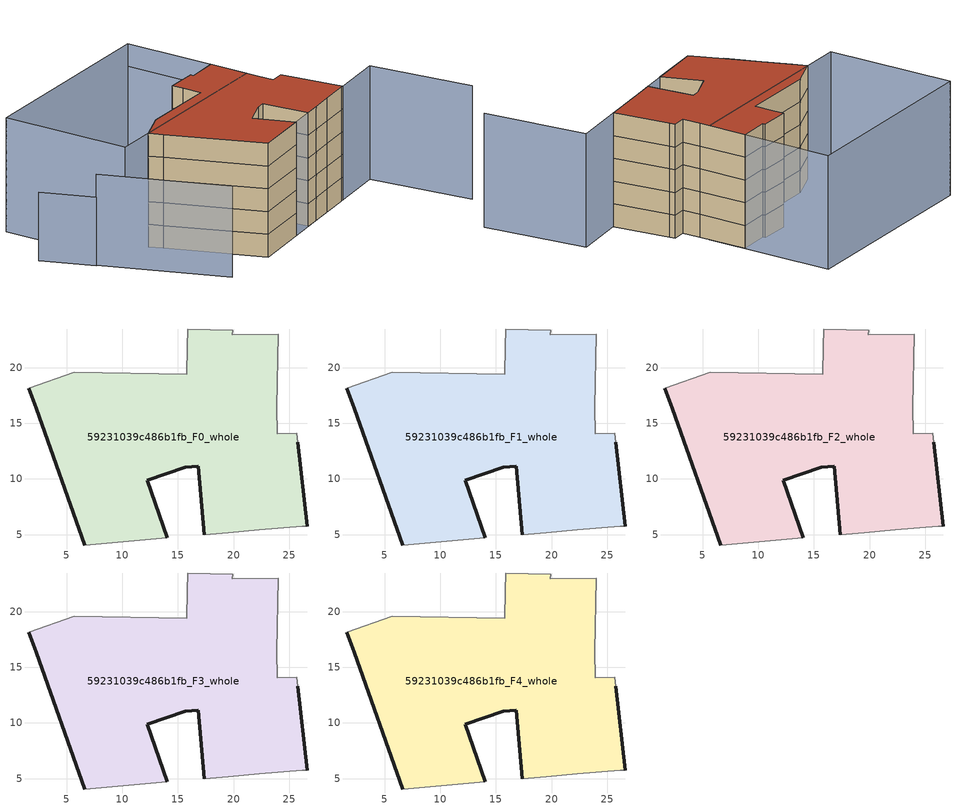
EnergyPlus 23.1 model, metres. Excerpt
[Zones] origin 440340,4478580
59231039c486b1fb_F0_whole
 floor ground (EU_floor_Construction): 23.99,22.98 23.88,16.45 23.9,14.05 25.67,14.08 25.77,13.29 26.59,5.77 26.18,5.74 22.3,5.42 19.49,5.16 17.36,4.99 16.83,11.13 15.66,11.06 12.26,9.86 14.05,4.69 6.63,4.07 2.26,16.36 1.62,18.14 5.69,19.57 15.78,19.4 15.83,21.88 15.86,23.46 19.9,23.36 19.89,22.96 z0
 wall outside (EU_wall_Construction): 26.59,5.77 25.77,13.29 / 1.62,18.14 2.26,16.36 6.63,4.07 / 14.05,4.69 12.26,9.86 15.66,11.06 16.83,11.13 17.36,4.99 z0:3
 wall adiabatic (EU_wall_Construction): 25.77,13.29 25.67,14.08 23.9,14.05 23.88,16.45 23.99,22.98 19.89,22.96 19.9,23.36 15.86,23.46 15.83,21.88 15.78,19.4 5.69,19.57 1.62,18.14 / 6.63,4.07 14.05,4.69 / 17.36,4.99 19.49,5.16 22.3,5.42 26.18,5.74 26.59,5.77 z0:3
59231039c486b1fb_F1_whole
 floor to 59231039c486b1fb_F0_whole (EU_floor_Construction): 23.99,22.98 23.88,16.45 23.9,14.05 25.67,14.08 25.77,13.29 26.59,5.77 26.18,5.74 22.3,5.42 19.49,5.16 17.36,4.99 16.83,11.13 15.66,11.06 12.26,9.86 14.05,4.69 6.63,4.07 2.26,16.36 1.62,18.14 5.69,19.57 15.78,19.4 15.83,21.88 15.86,23.46 19.9,23.36 19.89,22.96 z3
 wall outside (EU_wall_Construction): 26.59,5.77 25.77,13.29 / 1.62,18.14 2.26,16.36 6.63,4.07 / 14.05,4.69 12.26,9.86 15.66,11.06 16.83,11.13 17.36,4.99 z3:6
 wall adiabatic (EU_wall_Construction): 25.77,13.29 25.67,14.08 23.9,14.05 23.88,16.45 23.99,22.98 19.89,22.96 19.9,23.36 15.86,23.46 15.83,21.88 15.78,19.4 5.69,19.57 1.62,18.14 / 6.63,4.07 14.05,4.69 / 17.36,4.99 19.49,5.16 22.3,5.42 26.18,5.74 26.59,5.77 z3:6
59231039c486b1fb_F2_whole
 floor to 59231039c486b1fb_F1_whole (EU_floor_Construction): 23.99,22.98 23.88,16.45 23.9,14.05 25.67,14.08 25.77,13.29 26.59,5.77 26.18,5.74 22.3,5.42 19.49,5.16 17.36,4.99 16.83,11.13 15.66,11.06 12.26,9.86 14.05,4.69 6.63,4.07 2.26,16.36 1.62,18.14 5.69,19.57 15.78,19.4 15.83,21.88 15.86,23.46 19.9,23.36 19.89,22.96 z6
 wall outside (EU_wall_Construction): 26.59,5.77 25.77,13.29 / 1.62,18.14 2.26,16.36 6.63,4.07 / 14.05,4.69 12.26,9.86 15.66,11.06 16.83,11.13 17.36,4.99 z6:9
 wall adiabatic (EU_wall_Construction): 25.77,13.29 25.67,14.08 23.9,14.05 23.88,16.45 23.99,22.98 19.89,22.96 19.9,23.36 15.86,23.46 15.83,21.88 15.78,19.4 5.69,19.57 1.62,18.14 / 6.63,4.07 14.05,4.69 / 17.36,4.99 19.49,5.16 22.3,5.42 26.18,5.74 26.59,5.77 z6:9
59231039c486b1fb_F3_whole
 floor to 59231039c486b1fb_F2_whole (EU_floor_Construction): 23.99,22.98 23.88,16.45 23.9,14.05 25.67,14.08 25.77,13.29 26.59,5.77 26.18,5.74 22.3,5.42 19.49,5.16 17.36,4.99 16.83,11.13 15.66,11.06 12.26,9.86 14.05,4.69 6.63,4.07 2.26,16.36 1.62,18.14 5.69,19.57 15.78,19.4 15.83,21.88 15.86,23.46 19.9,23.36 19.89,22.96 z9
 wall outside (EU_wall_Construction): 26.59,5.77 25.77,13.29 / 1.62,18.14 2.26,16.36 6.63,4.07 / 14.05,4.69 12.26,9.86 15.66,11.06 16.83,11.13 17.36,4.99 z9:12
 wall adiabatic (EU_wall_Construction): 25.77,13.29 25.67,14.08 23.9,14.05 23.88,16.45 23.99,22.98 19.89,22.96 19.9,23.36 15.86,23.46 15.83,21.88 15.78,19.4 5.69,19.57 1.62,18.14 / 6.63,4.07 14.05,4.69 / 17.36,4.99 19.49,5.16 22.3,5.42 26.18,5.74 26.59,5.77 z9:12
59231039c486b1fb_F4_whole
 floor to 59231039c486b1fb_F3_whole (EU_floor_Construction): 23.99,22.98 23.88,16.45 23.9,14.05 25.67,14.08 25.77,13.29 26.59,5.77 26.18,5.74 22.3,5.42 19.49,5.16 17.36,4.99 16.83,11.13 15.66,11.06 12.26,9.86 14.05,4.69 6.63,4.07 2.26,16.36 1.62,18.14 5.69,19.57 15.78,19.4 15.83,21.88 15.86,23.46 19.9,23.36 19.89,22.96 z12
 wall outside (EU_wall_Construction): 26.59,5.77 25.77,13.29 / 1.62,18.14 2.26,16.36 6.63,4.07 / 14.05,4.69 12.26,9.86 15.66,11.06 16.83,11.13 17.36,4.99 z12:15
 wall adiabatic (EU_wall_Construction): 25.77,13.29 25.67,14.08 23.9,14.05 23.88,16.45 23.99,22.98 19.89,22.96 19.9,23.36 15.86,23.46 15.83,21.88 15.78,19.4 5.69,19.57 1.62,18.14 / 6.63,4.07 14.05,4.69 / 17.36,4.99 19.49,5.16 22.3,5.42 26.18,5.74 26.59,5.77 z12:15
 roof outside (EU_roof_Construction): 26.59,5.77 25.77,13.29 25.67,14.08 23.9,14.05 23.88,16.45 23.99,22.98 19.89,22.96 19.9,23.36 15.86,23.46 15.83,21.88 15.78,19.4 5.69,19.57 1.62,18.14 2.26,16.36 6.63,4.07 14.05,4.69 12.26,9.86 15.66,11.06 16.83,11.13 17.36,4.99 19.49,5.16 22.3,5.42 26.18,5.74 z15
shading: 6.63,4.11 33.8,6.38 / 33.8,6.38 34.96,-7.53 / -3.3,35.4 24.2,35.01 / 24.2,35.01 23.96,17.82 / 23.96,17.82 -3.54,18.21 / -3.54,18.21 -3.3,35.4 z0:15; 23.83,13.32 24.19,35.01 / -6.44,20.55 -1.07,4.45 z0:12; -8.94,27.21 -6.63,20.49 z0:9
[Building]
EU S2 Campaign: North Axis=0; Terrain=City; Solar Distribution=FullExterior
[Site:Location]
Madrid: Latitude=40.5; Longitude=-3.5; Time Zone=1; Elevation=609
[SizingPeriod:WeatherFileDays]
AnnualSizingPeriod: Begin Month=1; Begin Day of Month=1; End Month=12; End Day of Month=31; Day of Week for Start Day=Monday; Use Weather File Daylight Saving Period=No; Use Weather File Rain and Snow Indicators=No
[MATERIAL]
EU_InternalMass_Material: Roughness=MediumRough; Thickness=0.1; Conductivity=1; Density=1800; Specific Heat=900; Thermal Absorptance=0.9; Solar Absorptance=0.7; Visible Absorptance=0.7
[MATERIAL:NOMASS] Roughness=MediumRough; Thermal Absorptance=0.9; Solar Absorptance=0.7; Visible Absorptance=0.7
Name | Thermal Resistance
EU_wall_NoMass | 0.609216
EU_roof_NoMass | 0.513268
EU_floor_NoMass | 0.568163
[CONSTRUCTION]
EU_wall_Construction: EU_wall_NoMass
EU_roof_Construction: EU_roof_NoMass
EU_floor_Construction: EU_floor_NoMass
EU_InternalMass_Construction: EU_InternalMass_Material
[ZONE] Type=1; Multiplier=1; Ceiling Height=autocalculate; Floor Area=autocalculate; Part of Total Floor Area=Yes
Name | Volume
59231039c486b1fb_F0_whole | 954.497
59231039c486b1fb_F1_whole; 59231039c486b1fb_F2_whole; 59231039c486b1fb_F3_whole; 59231039c486b1fb_F4_whole | 954.498
[INTERNALMASS] Construction=EU_InternalMass_Construction; Surface Area=318.166
Name | Zone or ZoneList
59231039c486b1fb_F0_whole_EU_InternalMass | 59231039c486b1fb_F0_whole
59231039c486b1fb_F1_whole_EU_InternalMass | 59231039c486b1fb_F1_whole
59231039c486b1fb_F2_whole_EU_InternalMass | 59231039c486b1fb_F2_whole
59231039c486b1fb_F3_whole_EU_InternalMass | 59231039c486b1fb_F3_whole
59231039c486b1fb_F4_whole_EU_InternalMass | 59231039c486b1fb_F4_whole
[OTHEREQUIPMENT] Fuel Type=Electricity; Design Level Calculation Method=Watts/Area; Power per Zone Floor Area=1; Fraction Latent=0; Fraction Radiant=0; Fraction Lost=0; Carbon Dioxide Generation Rate=0; EndUse Subcategory=EU_Step8_InternalGains
Name | Zone or ZoneList or Space or SpaceList | Schedule
EU_Step8_InternalGain_59231039c486b1fb_F0_whole_f000 | 59231039c486b1fb_F0_whole | EU_Step8_GainSchedule_59231039c486b1fb_F0_whole_f000
EU_Step8_InternalGain_59231039c486b1fb_F1_whole_f000 | 59231039c486b1fb_F1_whole | EU_Step8_GainSchedule_59231039c486b1fb_F1_whole_f000
EU_Step8_InternalGain_59231039c486b1fb_F2_whole_f000 | 59231039c486b1fb_F2_whole | EU_Step8_GainSchedule_59231039c486b1fb_F2_whole_f000
EU_Step8_InternalGain_59231039c486b1fb_F3_whole_f000 | 59231039c486b1fb_F3_whole | EU_Step8_GainSchedule_59231039c486b1fb_F3_whole_f000
EU_Step8_InternalGain_59231039c486b1fb_F4_whole_f000 | 59231039c486b1fb_F4_whole | EU_Step8_GainSchedule_59231039c486b1fb_F4_whole_f000
[ZONEVENTILATION:DESIGNFLOWRATE] Schedule=EU_AlwaysOn; Design Flow Rate Calculation Method=AirChanges/Hour; Air Changes per Hour=0.752966; Ventilation Type=Natural; Fan Pressure Rise=0; Fan Total Efficiency=1; Constant Term Coefficient=1; Temperature Term Coefficient=0; Velocity Term Coefficient=0; Velocity Squared Term Coefficient=0; Minimum Indoor Temperature=-100; Maximum Indoor Temperature=100; Delta Temperature=-100; Minimum Outdoor Temperature=-100; Maximum Outdoor Temperature=100; Maximum Wind Speed=40
Name | Zone or ZoneList or Space or SpaceList
EU_ConstantAir_59231039c486b1fb_F0_whole | 59231039c486b1fb_F0_whole
EU_ConstantAir_59231039c486b1fb_F1_whole | 59231039c486b1fb_F1_whole
EU_ConstantAir_59231039c486b1fb_F2_whole | 59231039c486b1fb_F2_whole
EU_ConstantAir_59231039c486b1fb_F3_whole | 59231039c486b1fb_F3_whole
EU_ConstantAir_59231039c486b1fb_F4_whole | 59231039c486b1fb_F4_whole
[HVACTEMPLATE:THERMOSTAT] Constant Heating Setpoint=20; Constant Cooling Setpoint=50
EU_HeatOnly_59231039c486b1fb_F0_whole; EU_HeatOnly_59231039c486b1fb_F1_whole; EU_HeatOnly_59231039c486b1fb_F2_whole; EU_HeatOnly_59231039c486b1fb_F3_whole; EU_HeatOnly_59231039c486b1fb_F4_whole
[HVACTEMPLATE:ZONE:IDEALLOADSAIRSYSTEM] System Availability Schedule=EU_AlwaysOn; Maximum Heating Supply Air Temperature=50; Minimum Cooling Supply Air Temperature=13; Maximum Heating Supply Air Humidity Ratio=0.0156; Minimum Cooling Supply Air Humidity Ratio=0.0077; Heating Limit=NoLimit; Cooling Limit=NoLimit; Heating Availability Schedule=EU_AlwaysOn; Cooling Availability Schedule=EU_CoolingOff; Dehumidification Control Type=ConstantSensibleHeatRatio; Cooling Sensible Heat Ratio=0.7; Dehumidification Setpoint=60; Humidification Control Type=None; Humidification Setpoint=30; Outdoor Air Method=None; Outdoor Air Flow Rate per Person=0.00944; Outdoor Air Flow Rate per Zone Floor Area=0; Outdoor Air Flow Rate per Zone=0; Demand Controlled Ventilation Type=None; Outdoor Air Economizer Type=NoEconomizer; Heat Recovery Type=None; Sensible Heat Recovery Effectiveness=0.7; Latent Heat Recovery Effectiveness=0.65
Name | Template Thermostat
59231039c486b1fb_F0_whole | EU_HeatOnly_59231039c486b1fb_F0_whole
59231039c486b1fb_F1_whole | EU_HeatOnly_59231039c486b1fb_F1_whole
59231039c486b1fb_F2_whole | EU_HeatOnly_59231039c486b1fb_F2_whole
59231039c486b1fb_F3_whole | EU_HeatOnly_59231039c486b1fb_F3_whole
59231039c486b1fb_F4_whole | EU_HeatOnly_59231039c486b1fb_F4_whole
[SIZING:ZONE] Zone Cooling Design Supply Air Temperature Input Method=SupplyAirTemperature; Zone Cooling Design Supply Air Temperature=13; Zone Heating Design Supply Air Temperature Input Method=SupplyAirTemperature; Zone Heating Design Supply Air Temperature=50; Zone Cooling Design Supply Air Humidity Ratio=0.008; Zone Heating Design Supply Air Humidity Ratio=0.008; Cooling Design Air Flow Method=DesignDay; Cooling Design Air Flow Rate=0; Cooling Minimum Air Flow per Zone Floor Area=0.000762; Cooling Minimum Air Flow=0; Cooling Minimum Air Flow Fraction=0.2; Heating Design Air Flow Method=DesignDay; Heating Design Air Flow Rate=0; Heating Maximum Air Flow per Zone Floor Area=0.002032; Heating Maximum Air Flow=0.141576; Heating Maximum Air Flow Fraction=0.3; Account for Dedicated Outdoor Air System=No; Dedicated Outdoor Air System Control Strategy=NeutralSupplyAir; Dedicated Outdoor Air Low Setpoint Temperature for Design=autosize; Dedicated Outdoor Air High Setpoint Temperature for Design=autosize; Zone Load Sizing Method=Sensible Load Only No Latent Load; Zone Latent Cooling Design Supply Air Humidity Ratio Input Method=HumidityRatioDifference; Zone Cooling Design Supply Air Humidity Ratio Difference=0.005; Zone Latent Heating Design Supply Air Humidity Ratio Input Method=HumidityRatioDifference; Zone Humidification Design Supply Air Humidity Ratio Difference=0.005
59231039c486b1fb_F0_whole; 59231039c486b1fb_F1_whole; 59231039c486b1fb_F2_whole; 59231039c486b1fb_F3_whole; 59231039c486b1fb_F4_whole
[SCHEDULE:CONSTANT]
Name | Hourly Value
EU_AlwaysOn | 1
EU_CoolingOff | 0
[SCHEDULE:FILE] Column Number=1; Rows to Skip at Top=0; Number of Hours of Data=8760; Column Separator=Comma; Interpolate to Timestep=No; Minutes per Item=60; Adjust Schedule for Daylight Savings=Yes
Name | File
EU_Step8_GainSchedule_59231039c486b1fb_F0_whole_f000 | ../../schedules/59231039c486b1fb/59231039c486b1fb_F0_whole_f000_gain.csv
EU_Step8_GainSchedule_59231039c486b1fb_F1_whole_f000 | ../../schedules/59231039c486b1fb/59231039c486b1fb_F1_whole_f000_gain.csv
EU_Step8_GainSchedule_59231039c486b1fb_F2_whole_f000 | ../../schedules/59231039c486b1fb/59231039c486b1fb_F2_whole_f000_gain.csv
EU_Step8_GainSchedule_59231039c486b1fb_F3_whole_f000 | ../../schedules/59231039c486b1fb/59231039c486b1fb_F3_whole_f000_gain.csv
EU_Step8_GainSchedule_59231039c486b1fb_F4_whole_f000 | ../../schedules/59231039c486b1fb/59231039c486b1fb_F4_whole_f000_gain.csv
